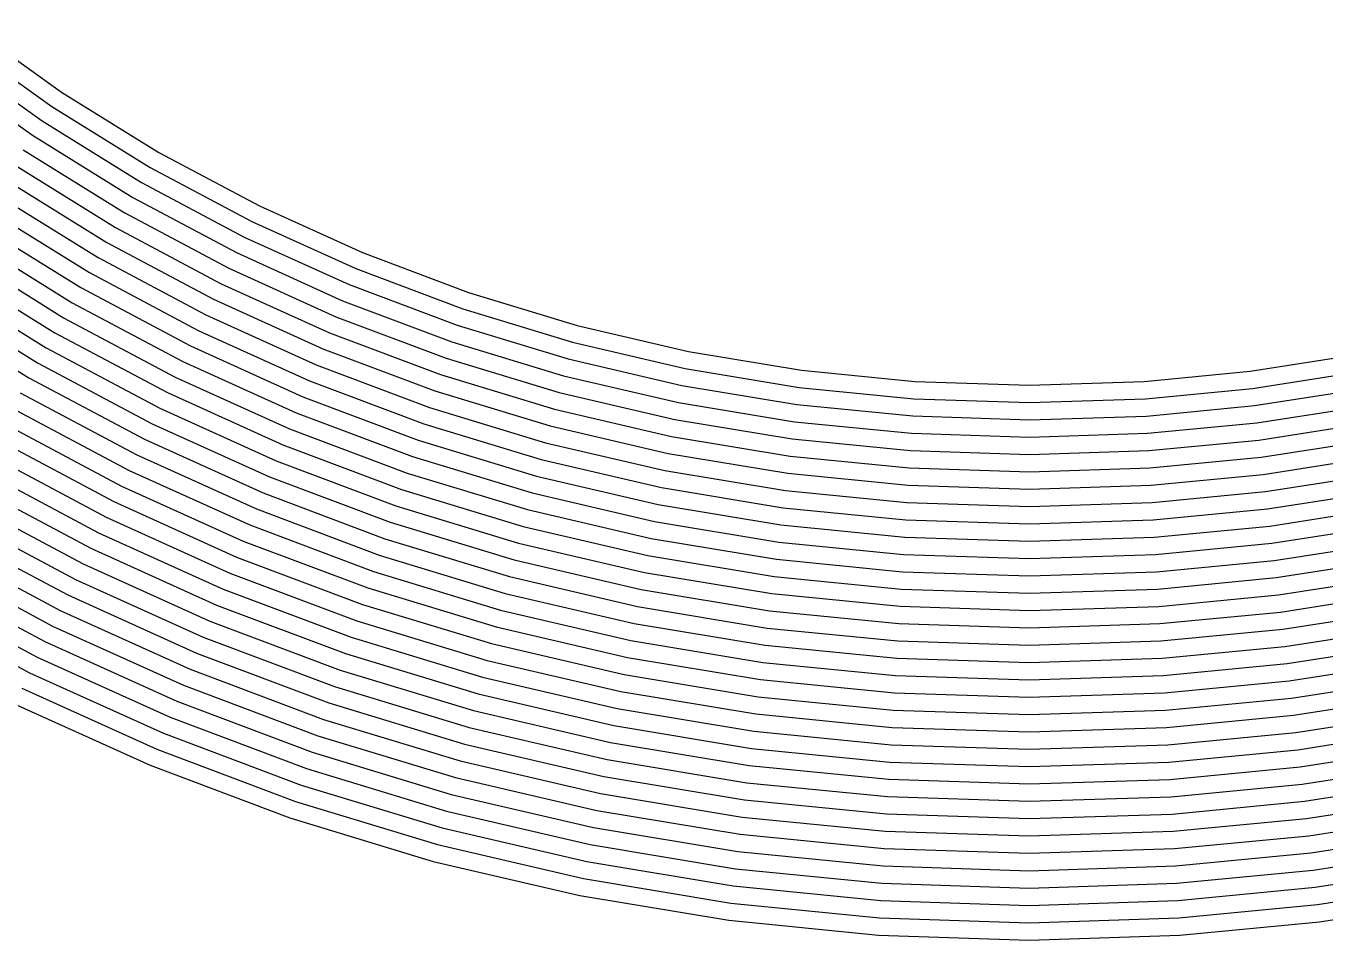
# Model space of a CAD drawing. Header units: metres. Extents: x -19 to 19, y -19.6 to 19.6.
# Drawn here: x -11.736 to -9.489, y 1.251 to 2.833 of the extents above; entities that cross this region are included whole.
import ezdxf

# ---------------------------------------------------------------- set-up
doc = ezdxf.new("R2010")
doc.units = ezdxf.units.M

msp = doc.modelspace()

# ---------------------------------------------------------------- linework, layer by layer
for p, q in [((-11.834991, 2.832848, 0.683364), (-11.674999, 2.71846, 0.684899)), ((-11.853234, 2.809014, 0.683636), (-11.69165, 2.693487, 0.685162)), ((-11.871476, 2.785179, 0.683907), (-11.708301, 2.668514, 0.685424)), ((-11.889719, 2.761344, 0.684179), (-11.724951, 2.643541, 0.685686)), ((-11.674999, 2.71846, 0.684899), (-11.506546, 2.613947, 0.686228)), ((-11.69165, 2.693487, 0.685162), (-11.521529, 2.587939, 0.68648)), ((-11.708301, 2.668514, 0.685424), (-11.536513, 2.561931, 0.686732)), ((-11.724951, 2.643541, 0.685686), (-11.551496, 2.535923, 0.686983)), ((-11.741602, 2.618568, 0.685948), (-11.566479, 2.509916, 0.687235)), ((-11.506546, 2.613947, 0.686228), (-11.33274, 2.521259, 0.687332)), ((-11.758253, 2.593596, 0.68621), (-11.581462, 2.483908, 0.687487)), ((-11.521529, 2.587939, 0.68648), (-11.345996, 2.49433, 0.687573)), ((-11.774904, 2.568623, 0.686473), (-11.596445, 2.4579, 0.687739)), ((-11.536513, 2.561931, 0.686732), (-11.359251, 2.467401, 0.687815)), ((-11.791555, 2.54365, 0.686735), (-11.611428, 2.431892, 0.68799)), ((-11.808206, 2.518677, 0.686997), (-11.626412, 2.405884, 0.688242)), ((-11.551496, 2.535923, 0.686983), (-11.372507, 2.440471, 0.688056)), ((-11.33274, 2.521259, 0.687332), (-11.154237, 2.440509, 0.68825)), ((-11.566479, 2.509916, 0.687235), (-11.385762, 2.413542, 0.688298)), ((-11.824856, 2.493704, 0.687259), (-11.641395, 2.379877, 0.688494)), ((-11.581462, 2.483908, 0.687487), (-11.399018, 2.386613, 0.688539)), ((-11.345996, 2.49433, 0.687573), (-11.165715, 2.412776, 0.688481)), ((-11.841507, 2.468731, 0.687521), (-11.656378, 2.353869, 0.688745)), ((-11.596445, 2.4579, 0.687739), (-11.412273, 2.359683, 0.68878)), ((-11.359251, 2.467401, 0.687815), (-11.177193, 2.385042, 0.688712)), ((-11.858158, 2.443758, 0.687784), (-11.671361, 2.327861, 0.688997)), ((-11.611428, 2.431892, 0.68799), (-11.425528, 2.332754, 0.689022)), ((-11.372507, 2.440471, 0.688056), (-11.188672, 2.357309, 0.688943)), ((-11.154237, 2.440509, 0.68825), (-10.971023, 2.371559, 0.689)), ((-11.874809, 2.418785, 0.688046), (-11.686344, 2.301853, 0.689249)), ((-11.626412, 2.405884, 0.688242), (-11.438784, 2.305825, 0.689263)), ((-11.385762, 2.413542, 0.688298), (-11.20015, 2.329575, 0.689175)), ((-11.165715, 2.412776, 0.688481), (-10.980677, 2.343139, 0.689221)), ((-11.89146, 2.393813, 0.688308), (-11.701328, 2.275846, 0.689501)), ((-11.399018, 2.386613, 0.688539), (-11.211629, 2.301842, 0.689406)), ((-11.177193, 2.385042, 0.688712), (-10.990331, 2.314719, 0.689443)), ((-11.908111, 2.36884, 0.68857), (-11.716311, 2.249838, 0.689752)), ((-11.641395, 2.379877, 0.688494), (-11.452039, 2.278895, 0.689505)), ((-11.412273, 2.359683, 0.68878), (-11.223107, 2.274109, 0.689637)), ((-10.971023, 2.371559, 0.689), (-10.783076, 2.31446, 0.689597)), ((-11.924761, 2.343867, 0.688832), (-11.731294, 2.22383, 0.690004)), ((-11.656378, 2.353869, 0.688745), (-11.465295, 2.251966, 0.689746)), ((-11.188672, 2.357309, 0.688943), (-10.999985, 2.286299, 0.689665)), ((-10.980677, 2.343139, 0.689221), (-10.790859, 2.285471, 0.68981)), ((-11.671361, 2.327861, 0.688997), (-11.47855, 2.225037, 0.689988)), ((-11.425528, 2.332754, 0.689022), (-11.234585, 2.246375, 0.689868)), ((-11.20015, 2.329575, 0.689175), (-11.00964, 2.257879, 0.689886)), ((-10.990331, 2.314719, 0.689443), (-10.798641, 2.256482, 0.690023)), ((-11.686344, 2.301853, 0.689249), (-11.491806, 2.198107, 0.690229)), ((-11.438784, 2.305825, 0.689263), (-11.246064, 2.218642, 0.690099)), ((-11.211629, 2.301842, 0.689406), (-11.019294, 2.229459, 0.690108)), ((-10.783076, 2.31446, 0.689597), (-10.590207, 2.269382, 0.690045)), ((-11.701328, 2.275846, 0.689501), (-11.505061, 2.171178, 0.690471)), ((-11.452039, 2.278895, 0.689505), (-11.257542, 2.190908, 0.690331)), ((-11.223107, 2.274109, 0.689637), (-11.028948, 2.201039, 0.69033)), ((-10.999985, 2.286299, 0.689665), (-10.806424, 2.227494, 0.690236)), ((-10.790859, 2.285471, 0.68981), (-10.596077, 2.239947, 0.690252)), ((-11.716311, 2.249838, 0.689752), (-11.518316, 2.144248, 0.690712)), ((-11.465295, 2.251966, 0.689746), (-11.26902, 2.163175, 0.690562)), ((-11.00964, 2.257879, 0.689886), (-10.814207, 2.198505, 0.690449)), ((-10.798641, 2.256482, 0.690023), (-10.601948, 2.210511, 0.690458)), ((-10.590207, 2.269382, 0.690045), (-10.395022, 2.237071, 0.690357)), ((-9.61858, 2.235207, 0.690335), (-9.448481, 2.261772, 0.690064)), ((-11.47855, 2.225037, 0.689988), (-11.280499, 2.135442, 0.690793)), ((-11.234585, 2.246375, 0.689868), (-11.038602, 2.172619, 0.690551)), ((-11.019294, 2.229459, 0.690108), (-10.82199, 2.169516, 0.690662)), ((-10.806424, 2.227494, 0.690236), (-10.607818, 2.181075, 0.690664)), ((-10.596077, 2.239947, 0.690252), (-10.398952, 2.207314, 0.690558)), ((-10.395022, 2.237071, 0.690357), (-10.198558, 2.21765, 0.690538)), ((-9.801819, 2.217587, 0.690518), (-9.61858, 2.235207, 0.690335)), ((-9.614827, 2.205431, 0.690535), (-9.443032, 2.232261, 0.690269)), ((-11.731294, 2.22383, 0.690004), (-11.531572, 2.117319, 0.690954)), ((-11.246064, 2.218642, 0.690099), (-11.048257, 2.144199, 0.690773)), ((-10.601948, 2.210511, 0.690458), (-10.402881, 2.177557, 0.690759)), ((-10.398952, 2.207314, 0.690558), (-10.200531, 2.187699, 0.690735)), ((-10.198558, 2.21765, 0.690538), (-10.000593, 2.21111, 0.690594)), ((-10.000593, 2.21111, 0.690594), (-9.801819, 2.217587, 0.690518)), ((-9.799893, 2.187635, 0.690715), (-9.614827, 2.205431, 0.690535)), ((-9.611073, 2.175654, 0.690735), (-9.437582, 2.202749, 0.690473)), ((-11.746277, 2.197822, 0.690256), (-11.544827, 2.09039, 0.691195)), ((-11.491806, 2.198107, 0.690229), (-11.291977, 2.107708, 0.691024)), ((-11.257542, 2.190908, 0.690331), (-11.057911, 2.115779, 0.690994)), ((-11.028948, 2.201039, 0.69033), (-10.829772, 2.140527, 0.690876)), ((-10.814207, 2.198505, 0.690449), (-10.613688, 2.151639, 0.69087)), ((-10.607818, 2.181075, 0.690664), (-10.406811, 2.1478, 0.69096)), ((-10.200531, 2.187699, 0.690735), (-10.0006, 2.181095, 0.69079)), ((-10.0006, 2.181095, 0.69079), (-9.799893, 2.187635, 0.690715)), ((-11.76126, 2.171815, 0.690507), (-11.558083, 2.06346, 0.691436)), ((-11.505061, 2.171178, 0.690471), (-11.303456, 2.079975, 0.691256)), ((-11.26902, 2.163175, 0.690562), (-11.067565, 2.087359, 0.691216)), ((-11.038602, 2.172619, 0.690551), (-10.837555, 2.111539, 0.691089)), ((-10.82199, 2.169516, 0.690662), (-10.619558, 2.122203, 0.691076)), ((-10.402881, 2.177557, 0.690759), (-10.202504, 2.157749, 0.690933)), ((-10.202504, 2.157749, 0.690933), (-10.000606, 2.151079, 0.690986)), ((-10.000606, 2.151079, 0.690986), (-9.797966, 2.157682, 0.690912)), ((-9.797966, 2.157682, 0.690912), (-9.611073, 2.175654, 0.690735)), ((-9.607319, 2.145877, 0.690935), (-9.432133, 2.173237, 0.690677)), ((-11.776243, 2.145807, 0.690759), (-11.571338, 2.036531, 0.691678)), ((-11.518316, 2.144248, 0.690712), (-11.314934, 2.052241, 0.691487)), ((-11.280499, 2.135442, 0.690793), (-11.077219, 2.058939, 0.691438)), ((-11.048257, 2.144199, 0.690773), (-10.845338, 2.08255, 0.691302)), ((-10.829772, 2.140527, 0.690876), (-10.625428, 2.092768, 0.691282)), ((-10.613688, 2.151639, 0.69087), (-10.410741, 2.118043, 0.69116)), ((-10.406811, 2.1478, 0.69096), (-10.204477, 2.127798, 0.69113)), ((-9.79604, 2.12773, 0.69111), (-9.607319, 2.145877, 0.690935)), ((-9.603565, 2.1161, 0.691135), (-9.426684, 2.143725, 0.690881)), ((-11.791227, 2.119799, 0.691011), (-11.584594, 2.009602, 0.691919)), ((-11.531572, 2.117319, 0.690954), (-11.326412, 2.024508, 0.691718)), ((-11.057911, 2.115779, 0.690994), (-10.853121, 2.053561, 0.691515)), ((-10.619558, 2.122203, 0.691076), (-10.414671, 2.088286, 0.691361)), ((-10.410741, 2.118043, 0.69116), (-10.20645, 2.097848, 0.691328)), ((-10.204477, 2.127798, 0.69113), (-10.000613, 2.121064, 0.691182)), ((-10.000613, 2.121064, 0.691182), (-9.79604, 2.12773, 0.69111)), ((-9.794114, 2.097777, 0.691307), (-9.603565, 2.1161, 0.691135)), ((-9.599812, 2.086324, 0.691335), (-9.421234, 2.114213, 0.691085)), ((-11.80621, 2.093791, 0.691263), (-11.597849, 1.982672, 0.692161)), ((-11.544827, 2.09039, 0.691195), (-11.337891, 1.996775, 0.691949)), ((-11.291977, 2.107708, 0.691024), (-11.086874, 2.030519, 0.691659)), ((-10.837555, 2.111539, 0.691089), (-10.631298, 2.063332, 0.691488)), ((-10.625428, 2.092768, 0.691282), (-10.418601, 2.058529, 0.691562)), ((-10.20645, 2.097848, 0.691328), (-10.00062, 2.091048, 0.691379)), ((-10.00062, 2.091048, 0.691379), (-9.794114, 2.097777, 0.691307)), ((-11.821193, 2.067783, 0.691514), (-11.611104, 1.955743, 0.692402)), ((-11.303456, 2.079975, 0.691256), (-11.096528, 2.002099, 0.691881)), ((-11.067565, 2.087359, 0.691216), (-10.860903, 2.024573, 0.691728)), ((-10.845338, 2.08255, 0.691302), (-10.637168, 2.033896, 0.691695)), ((-10.414671, 2.088286, 0.691361), (-10.208423, 2.067897, 0.691525)), ((-10.208423, 2.067897, 0.691525), (-10.000627, 2.061033, 0.691575)), ((-10.000627, 2.061033, 0.691575), (-9.792188, 2.067825, 0.691504)), ((-9.792188, 2.067825, 0.691504), (-9.599812, 2.086324, 0.691335)), ((-9.596058, 2.056547, 0.691535), (-9.415785, 2.084701, 0.69129)), ((-11.558083, 2.06346, 0.691436), (-11.349369, 1.969041, 0.69218)), ((-11.314934, 2.052241, 0.691487), (-11.106182, 1.973679, 0.692103)), ((-11.077219, 2.058939, 0.691438), (-10.868686, 1.995584, 0.691941)), ((-10.853121, 2.053561, 0.691515), (-10.643039, 2.00446, 0.691901)), ((-10.631298, 2.063332, 0.691488), (-10.42253, 2.028772, 0.691763)), ((-10.418601, 2.058529, 0.691562), (-10.210396, 2.037947, 0.691723)), ((-9.790261, 2.037872, 0.691702), (-9.596058, 2.056547, 0.691535)), ((-9.592304, 2.02677, 0.691736), (-9.410336, 2.055189, 0.691494)), ((-11.836176, 2.041776, 0.691766), (-11.62436, 1.928814, 0.692644)), ((-11.571338, 2.036531, 0.691678), (-11.360847, 1.941308, 0.692412)), ((-11.326412, 2.024508, 0.691718), (-11.115836, 1.945259, 0.692324)), ((-11.086874, 2.030519, 0.691659), (-10.876469, 1.966595, 0.692154)), ((-10.860903, 2.024573, 0.691728), (-10.648909, 1.975024, 0.692107)), ((-10.637168, 2.033896, 0.691695), (-10.42646, 1.999015, 0.691964)), ((-10.42253, 2.028772, 0.691763), (-10.212369, 2.007996, 0.69192)), ((-10.210396, 2.037947, 0.691723), (-10.000633, 2.031017, 0.691771)), ((-10.000633, 2.031017, 0.691771), (-9.790261, 2.037872, 0.691702)), ((-9.788335, 2.00792, 0.691899), (-9.592304, 2.02677, 0.691736)), ((-9.58855, 1.996993, 0.691936), (-9.404886, 2.025677, 0.691698)), ((-11.851159, 2.015768, 0.692018), (-11.637615, 1.901884, 0.692885)), ((-11.584594, 2.009602, 0.691919), (-11.372326, 1.913574, 0.692643)), ((-11.096528, 2.002099, 0.691881), (-10.884252, 1.937607, 0.692367)), ((-10.643039, 2.00446, 0.691901), (-10.43039, 1.969258, 0.692164)), ((-10.212369, 2.007996, 0.69192), (-10.00064, 2.001002, 0.691967)), ((-10.00064, 2.001002, 0.691967), (-9.788335, 2.00792, 0.691899)), ((-11.866142, 1.98976, 0.692269), (-11.650871, 1.874955, 0.693127)), ((-11.597849, 1.982672, 0.692161), (-11.383804, 1.885841, 0.692874)), ((-11.337891, 1.996775, 0.691949), (-11.125491, 1.916839, 0.692546)), ((-10.868686, 1.995584, 0.691941), (-10.654779, 1.945589, 0.692313)), ((-10.42646, 1.999015, 0.691964), (-10.214342, 1.978046, 0.692118)), ((-10.214342, 1.978046, 0.692118), (-10.000647, 1.970986, 0.692164)), ((-10.000647, 1.970986, 0.692164), (-9.786409, 1.977967, 0.692096)), ((-9.786409, 1.977967, 0.692096), (-9.58855, 1.996993, 0.691936)), ((-9.584797, 1.967217, 0.692136), (-9.399437, 1.996165, 0.691902)), ((-11.881126, 1.963752, 0.692521), (-11.664126, 1.848026, 0.693368)), ((-11.611104, 1.955743, 0.692402), (-11.395283, 1.858108, 0.693105)), ((-11.349369, 1.969041, 0.69218), (-11.135145, 1.888419, 0.692767)), ((-11.106182, 1.973679, 0.692103), (-10.892034, 1.908618, 0.69258)), ((-10.876469, 1.966595, 0.692154), (-10.660649, 1.916153, 0.692519)), ((-10.648909, 1.975024, 0.692107), (-10.43432, 1.939501, 0.692365)), ((-10.43039, 1.969258, 0.692164), (-10.216315, 1.948095, 0.692315)), ((-9.784482, 1.948015, 0.692294), (-9.584797, 1.967217, 0.692136)), ((-9.581043, 1.93744, 0.692336), (-9.393988, 1.966654, 0.692107)), ((-11.896109, 1.937745, 0.692773), (-11.677382, 1.821096, 0.693609)), ((-11.360847, 1.941308, 0.692412), (-11.144799, 1.859998, 0.692989)), ((-11.115836, 1.945259, 0.692324), (-10.899817, 1.879629, 0.692793)), ((-10.884252, 1.937607, 0.692367), (-10.666519, 1.886717, 0.692725)), ((-10.654779, 1.945589, 0.692313), (-10.438249, 1.909743, 0.692566)), ((-10.43432, 1.939501, 0.692365), (-10.218288, 1.918145, 0.692513)), ((-10.216315, 1.948095, 0.692315), (-10.000653, 1.940971, 0.69236)), ((-10.000653, 1.940971, 0.69236), (-9.784482, 1.948015, 0.692294)), ((-9.782556, 1.918062, 0.692491), (-9.581043, 1.93744, 0.692336)), ((-9.577289, 1.907663, 0.692536), (-9.388538, 1.937142, 0.692311)), ((-11.911092, 1.911737, 0.693025), (-11.690637, 1.794167, 0.693851)), ((-11.62436, 1.928814, 0.692644), (-11.406761, 1.830374, 0.693337)), ((-11.372326, 1.913574, 0.692643), (-11.154453, 1.831578, 0.693211)), ((-11.125491, 1.916839, 0.692546), (-10.9076, 1.85064, 0.693007)), ((-10.660649, 1.916153, 0.692519), (-10.442179, 1.879986, 0.692767)), ((-10.218288, 1.918145, 0.692513), (-10.00066, 1.910955, 0.692556)), ((-10.00066, 1.910955, 0.692556), (-9.782556, 1.918062, 0.692491)), ((-11.637615, 1.901884, 0.692885), (-11.418239, 1.802641, 0.693568)), ((-11.135145, 1.888419, 0.692767), (-10.915383, 1.821652, 0.69322)), ((-10.892034, 1.908618, 0.69258), (-10.672389, 1.857281, 0.692931)), ((-10.438249, 1.909743, 0.692566), (-10.220261, 1.888194, 0.692711)), ((-10.220261, 1.888194, 0.692711), (-10.000667, 1.88094, 0.692753)), ((-10.000667, 1.88094, 0.692753), (-9.78063, 1.88811, 0.692688)), ((-9.78063, 1.88811, 0.692688), (-9.577289, 1.907663, 0.692536)), ((-9.573535, 1.877886, 0.692736), (-9.383089, 1.90763, 0.692515)), ((-11.926075, 1.885729, 0.693276), (-11.703892, 1.767238, 0.694092)), ((-11.650871, 1.874955, 0.693127), (-11.429718, 1.774907, 0.693799)), ((-11.383804, 1.885841, 0.692874), (-11.164108, 1.803158, 0.693432)), ((-10.899817, 1.879629, 0.692793), (-10.678259, 1.827845, 0.693138)), ((-10.666519, 1.886717, 0.692725), (-10.446109, 1.850229, 0.692968)), ((-10.442179, 1.879986, 0.692767), (-10.222234, 1.858244, 0.692908)), ((-9.778704, 1.858157, 0.692886), (-9.573535, 1.877886, 0.692736)), ((-9.569782, 1.84811, 0.692936), (-9.37764, 1.878118, 0.692719)), ((-11.941058, 1.859721, 0.693528), (-11.717148, 1.740308, 0.694334)), ((-11.664126, 1.848026, 0.693368), (-11.441196, 1.747174, 0.69403)), ((-11.395283, 1.858108, 0.693105), (-11.173762, 1.774738, 0.693654)), ((-11.144799, 1.859998, 0.692989), (-10.923165, 1.792663, 0.693433)), ((-10.9076, 1.85064, 0.693007), (-10.684129, 1.79841, 0.693344)), ((-10.672389, 1.857281, 0.692931), (-10.450039, 1.820472, 0.693169)), ((-10.446109, 1.850229, 0.692968), (-10.224207, 1.828293, 0.693106)), ((-10.222234, 1.858244, 0.692908), (-10.000674, 1.850924, 0.692949)), ((-10.000674, 1.850924, 0.692949), (-9.778704, 1.858157, 0.692886)), ((-9.776777, 1.828205, 0.693083), (-9.569782, 1.84811, 0.692936)), ((-9.566028, 1.818333, 0.693136), (-9.37219, 1.848606, 0.692923)), ((-11.956041, 1.833713, 0.69378), (-11.730403, 1.713379, 0.694575)), ((-11.677382, 1.821096, 0.693609), (-11.452674, 1.719441, 0.694261)), ((-11.406761, 1.830374, 0.693337), (-11.183416, 1.746318, 0.693876)), ((-11.154453, 1.831578, 0.693211), (-10.930948, 1.763674, 0.693646)), ((-10.915383, 1.821652, 0.69322), (-10.69, 1.768974, 0.69355)), ((-10.678259, 1.827845, 0.693138), (-10.453968, 1.790715, 0.693369)), ((-10.450039, 1.820472, 0.693169), (-10.22618, 1.798343, 0.693303)), ((-10.224207, 1.828293, 0.693106), (-10.00068, 1.820909, 0.693145)), ((-10.00068, 1.820909, 0.693145), (-9.776777, 1.828205, 0.693083)), ((-11.418239, 1.802641, 0.693568), (-11.19307, 1.717898, 0.694097)), ((-11.164108, 1.803158, 0.693432), (-10.938731, 1.734686, 0.693859)), ((-10.684129, 1.79841, 0.693344), (-10.457898, 1.760958, 0.69357)), ((-10.22618, 1.798343, 0.693303), (-10.000687, 1.790893, 0.693341)), ((-10.000687, 1.790893, 0.693341), (-9.774851, 1.798252, 0.69328)), ((-9.774851, 1.798252, 0.69328), (-9.566028, 1.818333, 0.693136)), ((-9.562274, 1.788556, 0.693336), (-9.366741, 1.819094, 0.693128)), ((-11.690637, 1.794167, 0.693851), (-11.464153, 1.691707, 0.694493)), ((-10.923165, 1.792663, 0.693433), (-10.69587, 1.739538, 0.693756)), ((-10.453968, 1.790715, 0.693369), (-10.228153, 1.768392, 0.693501)), ((-9.772925, 1.7683, 0.693478), (-9.562274, 1.788556, 0.693336)), ((-9.55852, 1.758779, 0.693536), (-9.361292, 1.789582, 0.693332)), ((-11.703892, 1.767238, 0.694092), (-11.475631, 1.663974, 0.694724)), ((-11.429718, 1.774907, 0.693799), (-11.202725, 1.689478, 0.694319)), ((-11.173762, 1.774738, 0.693654), (-10.946514, 1.705697, 0.694072)), ((-10.930948, 1.763674, 0.693646), (-10.70174, 1.710102, 0.693962)), ((-10.69, 1.768974, 0.69355), (-10.461828, 1.731201, 0.693771)), ((-10.457898, 1.760958, 0.69357), (-10.230126, 1.738441, 0.693698)), ((-10.228153, 1.768392, 0.693501), (-10.000694, 1.760878, 0.693538)), ((-10.000694, 1.760878, 0.693538), (-9.772925, 1.7683, 0.693478)), ((-9.770999, 1.738347, 0.693675), (-9.55852, 1.758779, 0.693536)), ((-9.554766, 1.729003, 0.693737), (-9.355842, 1.76007, 0.693536)), ((-11.717148, 1.740308, 0.694334), (-11.48711, 1.63624, 0.694955)), ((-11.441196, 1.747174, 0.69403), (-11.212379, 1.661058, 0.69454)), ((-11.183416, 1.746318, 0.693876), (-10.954296, 1.676708, 0.694285)), ((-10.938731, 1.734686, 0.693859), (-10.70761, 1.680666, 0.694168)), ((-10.69587, 1.739538, 0.693756), (-10.465758, 1.701444, 0.693972)), ((-10.461828, 1.731201, 0.693771), (-10.232099, 1.708491, 0.693896)), ((-10.230126, 1.738441, 0.693698), (-10.000701, 1.730862, 0.693734)), ((-10.000701, 1.730862, 0.693734), (-9.770999, 1.738347, 0.693675)), ((-9.551013, 1.699226, 0.693937), (-9.350393, 1.730558, 0.69374)), ((-11.730403, 1.713379, 0.694575), (-11.498588, 1.608507, 0.695186)), ((-11.452674, 1.719441, 0.694261), (-11.222033, 1.632638, 0.694762)), ((-11.19307, 1.717898, 0.694097), (-10.962079, 1.647719, 0.694498)), ((-10.70174, 1.710102, 0.693962), (-10.469688, 1.671687, 0.694173)), ((-10.232099, 1.708491, 0.693896), (-10.000707, 1.700847, 0.69393)), ((-10.000707, 1.700847, 0.69393), (-9.769072, 1.708395, 0.693872)), ((-9.769072, 1.708395, 0.693872), (-9.554766, 1.729003, 0.693737)), ((-11.743659, 1.68645, 0.694817), (-11.510066, 1.580774, 0.695418)), ((-11.464153, 1.691707, 0.694493), (-11.231687, 1.604218, 0.694984)), ((-11.202725, 1.689478, 0.694319), (-10.969862, 1.618731, 0.694711)), ((-10.946514, 1.705697, 0.694072), (-10.71348, 1.651231, 0.694374)), ((-10.465758, 1.701444, 0.693972), (-10.234072, 1.67854, 0.694093)), ((-9.767146, 1.678442, 0.69407), (-9.551013, 1.699226, 0.693937)), ((-9.547259, 1.669449, 0.694137), (-9.344944, 1.701046, 0.693944)), ((-11.475631, 1.663974, 0.694724), (-11.241342, 1.575798, 0.695205)), ((-10.954296, 1.676708, 0.694285), (-10.71935, 1.621795, 0.694581)), ((-10.70761, 1.680666, 0.694168), (-10.473617, 1.64193, 0.694374)), ((-10.469688, 1.671687, 0.694173), (-10.236045, 1.64859, 0.694291)), ((-10.234072, 1.67854, 0.694093), (-10.000714, 1.670831, 0.694126)), ((-10.000714, 1.670831, 0.694126), (-9.767146, 1.678442, 0.69407)), ((-9.76522, 1.64849, 0.694267), (-9.547259, 1.669449, 0.694137)), ((-9.543505, 1.639672, 0.694337), (-9.339494, 1.671535, 0.694149)), ((-11.756914, 1.65952, 0.695058), (-11.521545, 1.55304, 0.695649)), ((-11.212379, 1.661058, 0.69454), (-10.977645, 1.589742, 0.694924)), ((-10.962079, 1.647719, 0.694498), (-10.72522, 1.592359, 0.694787)), ((-10.71348, 1.651231, 0.694374), (-10.477547, 1.612173, 0.694574)), ((-10.473617, 1.64193, 0.694374), (-10.238018, 1.618639, 0.694488)), ((-10.236045, 1.64859, 0.694291), (-10.000721, 1.640816, 0.694323)), ((-10.000721, 1.640816, 0.694323), (-9.76522, 1.64849, 0.694267)), ((-9.539751, 1.609896, 0.694537), (-9.334045, 1.642023, 0.694353)), ((-11.48711, 1.63624, 0.694955), (-11.250996, 1.547378, 0.695427)), ((-11.222033, 1.632638, 0.694762), (-10.985427, 1.560753, 0.695138)), ((-10.969862, 1.618731, 0.694711), (-10.73109, 1.562923, 0.694993)), ((-10.71935, 1.621795, 0.694581), (-10.481477, 1.582416, 0.694775)), ((-10.238018, 1.618639, 0.694488), (-10.000727, 1.6108, 0.694519)), ((-10.000727, 1.6108, 0.694519), (-9.763293, 1.618537, 0.694464)), ((-9.763293, 1.618537, 0.694464), (-9.543505, 1.639672, 0.694337)), ((-11.498588, 1.608507, 0.695186), (-11.26065, 1.518958, 0.695649)), ((-11.231687, 1.604218, 0.694984), (-10.99321, 1.531765, 0.695351)), ((-10.477547, 1.612173, 0.694574), (-10.239991, 1.588689, 0.694686)), ((-9.761367, 1.588585, 0.694662), (-9.539751, 1.609896, 0.694537)), ((-9.535998, 1.580119, 0.694737), (-9.328596, 1.612511, 0.694557)), ((-11.510066, 1.580774, 0.695418), (-11.270304, 1.490538, 0.69587)), ((-11.241342, 1.575798, 0.695205), (-11.000993, 1.502776, 0.695564)), ((-10.977645, 1.589742, 0.694924), (-10.736961, 1.533487, 0.695199)), ((-10.72522, 1.592359, 0.694787), (-10.485407, 1.552659, 0.694976)), ((-10.481477, 1.582416, 0.694775), (-10.241965, 1.558738, 0.694884)), ((-10.239991, 1.588689, 0.694686), (-10.000734, 1.580785, 0.694715)), ((-10.000734, 1.580785, 0.694715), (-9.761367, 1.588585, 0.694662)), ((-9.759441, 1.558632, 0.694859), (-9.535998, 1.580119, 0.694737)), ((-9.532244, 1.550342, 0.694937), (-9.323146, 1.582999, 0.694761)), ((-11.521545, 1.55304, 0.695649), (-11.279959, 1.462118, 0.696092)), ((-10.985427, 1.560753, 0.695138), (-10.742831, 1.504052, 0.695405)), ((-10.73109, 1.562923, 0.694993), (-10.489336, 1.522902, 0.695177)), ((-10.485407, 1.552659, 0.694976), (-10.243938, 1.528788, 0.695081)), ((-10.241965, 1.558738, 0.694884), (-10.000741, 1.550769, 0.694911)), ((-10.000741, 1.550769, 0.694911), (-9.759441, 1.558632, 0.694859)), ((-9.52849, 1.520565, 0.695137), (-9.317697, 1.553487, 0.694966)), ((-11.250996, 1.547378, 0.695427), (-11.008776, 1.473787, 0.695777)), ((-10.99321, 1.531765, 0.695351), (-10.748701, 1.474616, 0.695611)), ((-10.736961, 1.533487, 0.695199), (-10.493266, 1.493144, 0.695378)), ((-10.243938, 1.528788, 0.695081), (-10.000748, 1.520754, 0.695108)), ((-10.000748, 1.520754, 0.695108), (-9.757515, 1.52868, 0.695057)), ((-9.757515, 1.52868, 0.695057), (-9.532244, 1.550342, 0.694937)), ((-11.26065, 1.518958, 0.695649), (-11.016558, 1.444799, 0.69599)), ((-10.489336, 1.522902, 0.695177), (-10.245911, 1.498837, 0.695279)), ((-9.755588, 1.498727, 0.695254), (-9.52849, 1.520565, 0.695137)), ((-9.524736, 1.490789, 0.695337), (-9.312248, 1.523975, 0.69517)), ((-11.270304, 1.490538, 0.69587), (-11.024341, 1.41581, 0.696203)), ((-11.000993, 1.502776, 0.695564), (-10.754571, 1.44518, 0.695817)), ((-10.742831, 1.504052, 0.695405), (-10.497196, 1.463387, 0.695579)), ((-10.493266, 1.493144, 0.695378), (-10.247884, 1.468887, 0.695476)), ((-10.245911, 1.498837, 0.695279), (-10.000754, 1.490738, 0.695304)), ((-10.000754, 1.490738, 0.695304), (-9.755588, 1.498727, 0.695254)), ((-9.753662, 1.468775, 0.695451), (-9.524736, 1.490789, 0.695337)), ((-9.520983, 1.461012, 0.695537), (-9.306798, 1.494463, 0.695374)), ((-11.279959, 1.462118, 0.696092), (-11.032124, 1.386821, 0.696416)), ((-11.008776, 1.473787, 0.695777), (-10.760441, 1.415744, 0.696024)), ((-10.748701, 1.474616, 0.695611), (-10.501126, 1.43363, 0.695779)), ((-10.497196, 1.463387, 0.695579), (-10.249857, 1.438936, 0.695674)), ((-10.247884, 1.468887, 0.695476), (-10.000761, 1.460723, 0.6955)), ((-10.000761, 1.460723, 0.6955), (-9.753662, 1.468775, 0.695451)), ((-9.751736, 1.438822, 0.695649), (-9.520983, 1.461012, 0.695537)), ((-9.517229, 1.431235, 0.695738), (-9.301349, 1.464951, 0.695578)), ((-11.016558, 1.444799, 0.69599), (-10.766311, 1.386308, 0.69623)), ((-10.754571, 1.44518, 0.695817), (-10.505055, 1.403873, 0.69598)), ((-10.249857, 1.438936, 0.695674), (-10.000768, 1.430707, 0.695696)), ((-10.000768, 1.430707, 0.695696), (-9.751736, 1.438822, 0.695649)), ((-11.024341, 1.41581, 0.696203), (-10.772181, 1.356873, 0.696436)), ((-10.501126, 1.43363, 0.695779), (-10.25183, 1.408986, 0.695871)), ((-9.749809, 1.40887, 0.695846), (-9.517229, 1.431235, 0.695738)), ((-9.513475, 1.401458, 0.695938), (-9.2959, 1.435439, 0.695782)), ((-10.760441, 1.415744, 0.696024), (-10.508985, 1.374116, 0.696181)), ((-10.505055, 1.403873, 0.69598), (-10.253803, 1.379035, 0.696069)), ((-10.25183, 1.408986, 0.695871), (-10.000775, 1.400692, 0.695893)), ((-10.000775, 1.400692, 0.695893), (-9.749809, 1.40887, 0.695846)), ((-9.747883, 1.378917, 0.696043), (-9.513475, 1.401458, 0.695938)), ((-9.509721, 1.371682, 0.696138), (-9.29045, 1.405928, 0.695987)), ((-11.032124, 1.386821, 0.696416), (-10.778052, 1.327437, 0.696642)), ((-10.766311, 1.386308, 0.69623), (-10.512915, 1.344359, 0.696382)), ((-10.508985, 1.374116, 0.696181), (-10.255776, 1.349085, 0.696266)), ((-10.253803, 1.379035, 0.696069), (-10.000781, 1.370676, 0.696089)), ((-10.000781, 1.370676, 0.696089), (-9.747883, 1.378917, 0.696043)), ((-9.745957, 1.348965, 0.696241), (-9.509721, 1.371682, 0.696138)), ((-9.505968, 1.341905, 0.696338), (-9.285001, 1.376416, 0.696191)), ((-10.772181, 1.356873, 0.696436), (-10.516845, 1.314602, 0.696583)), ((-10.255776, 1.349085, 0.696266), (-10.000788, 1.340661, 0.696285)), ((-10.000788, 1.340661, 0.696285), (-9.745957, 1.348965, 0.696241)), ((-10.778052, 1.327437, 0.696642), (-10.520775, 1.284845, 0.696783)), ((-10.512915, 1.344359, 0.696382), (-10.257749, 1.319134, 0.696464)), ((-9.744031, 1.319012, 0.696438), (-9.505968, 1.341905, 0.696338)), ((-9.502214, 1.312128, 0.696538), (-9.279552, 1.346904, 0.696395)), ((-10.516845, 1.314602, 0.696583), (-10.259722, 1.289183, 0.696661)), ((-10.257749, 1.319134, 0.696464), (-10.000795, 1.310645, 0.696481)), ((-10.000795, 1.310645, 0.696481), (-9.744031, 1.319012, 0.696438)), ((-9.742104, 1.28906, 0.696635), (-9.502214, 1.312128, 0.696538)), ((-9.49846, 1.282351, 0.696738), (-9.274102, 1.317392, 0.696599)), ((-10.520775, 1.284845, 0.696783), (-10.261695, 1.259233, 0.696859)), ((-10.259722, 1.289183, 0.696661), (-10.000801, 1.28063, 0.696678)), ((-10.000801, 1.28063, 0.696678), (-9.742104, 1.28906, 0.696635)), ((-9.740178, 1.259107, 0.696833), (-9.49846, 1.282351, 0.696738)), ((-10.261695, 1.259233, 0.696859), (-10.000808, 1.250614, 0.696874)), ((-10.000808, 1.250614, 0.696874), (-9.740178, 1.259107, 0.696833))]:
    msp.add_line(p, q)

doc.saveas('drawing.dxf')
